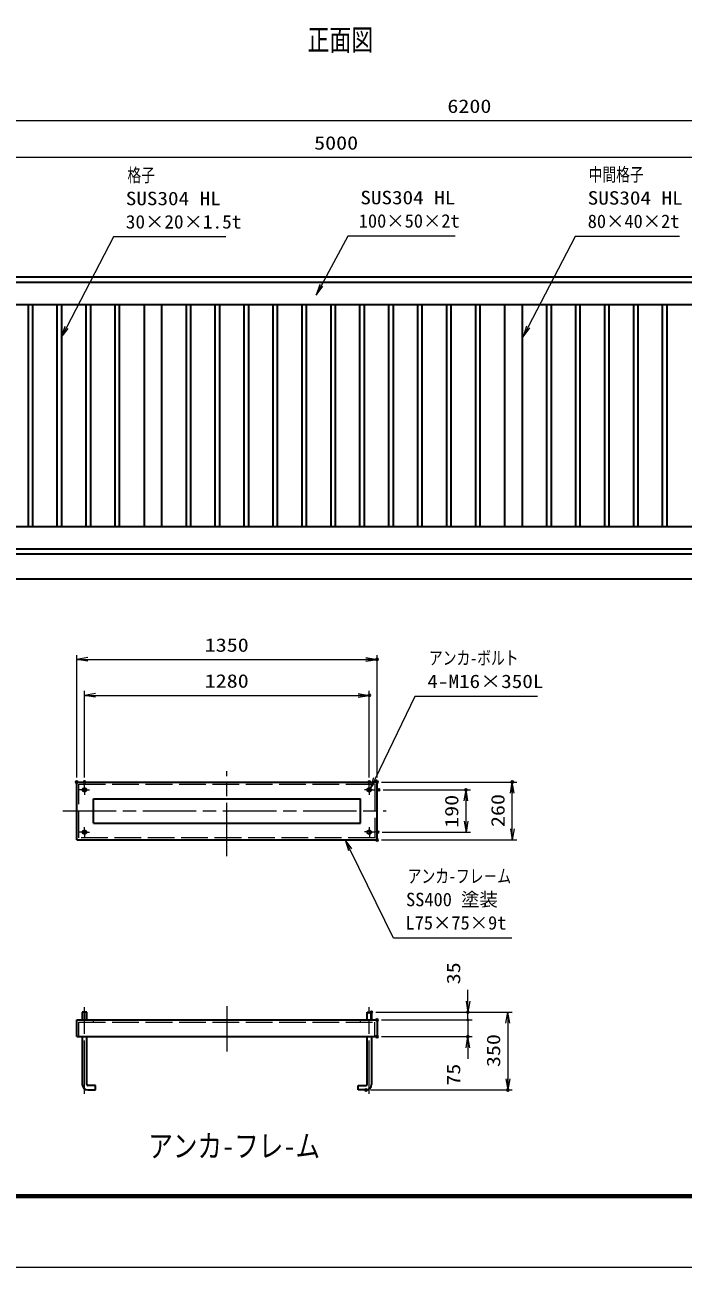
# Model space of a CAD drawing. Units: millimetres at full size, sheet at 1:20. Extents: x -5940 to 5940, y -4200 to 4200.
# Drawn here: x -2377 to 581, y -4200 to 1389 of the extents above; entities that cross this region are included whole.
import ezdxf
from ezdxf.enums import TextEntityAlignment as Align

# ---------------------------------------------------------------- set-up
doc = ezdxf.new("R2010")
doc.units = ezdxf.units.MM
doc.header["$LTSCALE"] = 20
doc.header["$PDMODE"] = 32
doc.header["$PDSIZE"] = 10
for name, pattern in [('DASHED', [7.5, 6, -1.5]), ('USER1', [18, 12, -1.5, 3, -1.5]), ('USER3', [9.525, 6.35, -3.175])]:
    doc.linetypes.add(name, pattern=pattern)
for name, color, linetype, lineweight in [('0-0_D-TTL', 7, 'Continuous', 18), ('0-1_軸線', 200, 'USER1', 15), ('0-2_寸法線', 4, 'Continuous', 18), ('0-3_0', 7, 'Continuous', 18), ('0-5_外形線', 7, 'Continuous', 35), ('0-6_隠れ線', 140, 'DASHED', 18), ('0-7_細線', 2, 'Continuous', 35), ('0-D_01', 4, 'USER3', 18)]:
    doc.layers.add(name, color=color, linetype=linetype, lineweight=lineweight)
for name, color, linetype in [('0-4_Defpoints', 7, 'Continuous'), ('0-E_AM_6', 7, 'Continuous'), ('0-F_文字', 254, 'Continuous')]:
    doc.layers.add(name, color=color, linetype=linetype)
doc.styles.add('ＭＳ ゴシック', font='')
doc.styles.get('ＭＳ ゴシック').set_extended_font_data('MS Gothic')

# ---------------------------------------------------------------- blocks, each defined once
blk = doc.blocks.new('_Open')
at = {"layer": '0-3_0'}
blk.add_line((-20, 3.333), (0, 0), dxfattribs=at)
blk.add_lwpolyline([(-20, -3.333), (0, 0), (-20, 0)], dxfattribs=at)
blk = doc.blocks.new('_DOTSMALL')
at = {"layer": '0-3_0'}
for points in [[(0, 0), (-2.5, 0), (-2.48, 0.313)], [(0, 0), (-2.48, -0.313), (-2.5, 0)], [(0, 0), (-2.48, 0.313), (-2.421, 0.622)], [(0, 0), (-2.421, -0.622), (-2.48, -0.313)], [(0, 0), (-2.421, 0.622), (-2.324, 0.92)], [(0, 0), (-2.324, -0.92), (-2.421, -0.622)], [(0, 0), (-2.324, 0.92), (-2.191, 1.204)], [(0, 0), (-2.191, -1.204), (-2.324, -0.92)], [(0, 0), (-2.191, 1.204), (-2.023, 1.469)], [(0, 0), (-2.023, -1.469), (-2.191, -1.204)], [(0, 0), (-2.023, 1.469), (-1.822, 1.711)], [(0, 0), (-1.822, -1.711), (-2.023, -1.469)], [(0, 0), (-1.822, 1.711), (-1.594, 1.926)], [(0, 0), (-1.594, -1.926), (-1.822, -1.711)], [(0, 0), (-1.594, 1.926), (-1.34, 2.111)], [(0, 0), (-1.34, -2.111), (-1.594, -1.926)], [(0, 0), (-1.34, 2.111), (-1.064, 2.262)], [(0, 0), (-1.064, -2.262), (-1.34, -2.111)], [(0, 0), (-1.064, 2.262), (-0.773, 2.378)], [(0, 0), (-0.773, -2.378), (-1.064, -2.262)], [(0, 0), (-0.773, 2.378), (-0.468, 2.456)], [(0, 0), (-0.468, -2.456), (-0.773, -2.378)], [(0, 0), (-0.468, 2.456), (-0.157, 2.495)], [(0, 0), (-0.157, -2.495), (-0.468, -2.456)], [(0, 0), (-0.157, 2.495), (0.157, 2.495)], [(0, 0), (0.157, -2.495), (-0.157, -2.495)], [(0, 0), (0.157, 2.495), (0.468, 2.456)], [(0, 0), (0.468, 2.456), (0.773, 2.378)], [(0, 0), (0.773, 2.378), (1.064, 2.262)], [(0, 0), (1.064, 2.262), (1.34, 2.111)], [(0, 0), (1.34, 2.111), (1.594, 1.926)], [(0, 0), (1.594, 1.926), (1.822, 1.711)], [(0, 0), (1.822, 1.711), (2.023, 1.469)], [(0, 0), (2.023, 1.469), (2.191, 1.204)], [(0, 0), (2.191, 1.204), (2.324, 0.92)], [(0, 0), (2.324, 0.92), (2.421, 0.622)], [(0, 0), (2.421, 0.622), (2.48, 0.313)], [(0, 0), (2.48, 0.313), (2.5, 0)], [(0, 0), (0.468, -2.456), (0.157, -2.495)], [(0, 0), (0.773, -2.378), (0.468, -2.456)], [(0, 0), (1.064, -2.262), (0.773, -2.378)], [(0, 0), (1.34, -2.111), (1.064, -2.262)], [(0, 0), (1.594, -1.926), (1.34, -2.111)], [(0, 0), (1.822, -1.711), (1.594, -1.926)], [(0, 0), (2.023, -1.469), (1.822, -1.711)], [(0, 0), (2.191, -1.204), (2.023, -1.469)], [(0, 0), (2.324, -0.92), (2.191, -1.204)], [(0, 0), (2.421, -0.622), (2.324, -0.92)], [(0, 0), (2.48, -0.313), (2.421, -0.622)], [(0, 0), (2.5, 0), (2.48, -0.313)]]:
    blk.add_solid(points, dxfattribs=at)
blk = doc.blocks.new('S13')
at = {"layer": '0-2_寸法線'}
for points in [[(6949996.8, 2971907.2), (6940644, 2971907.2), (6936419.8, 2963764.7), (6935959.3, 2962877)], [(6936271.9, 2963841.4), (6935959.3, 2962877), (6936567.8, 2963687.9)]]:
    blk.add_lwpolyline(points, dxfattribs=at)
at = {"layer": '0-2_寸法線', "color": 254, "style": 'ＭＳ ゴシック'}
for s, width, p in [('中間格子', 0.75, (6941836.8, 2976504)), ('SUS304 HL', 1.15, (6941760, 2974404))]:
    blk.add_text(s, height=1212, dxfattribs=dict(at, width=width)).set_placement(p, align=Align.BOTTOM_LEFT)
blk.add_text('80×40×2t', height=1212, dxfattribs=at).set_placement((6941760, 2972304), align=Align.BOTTOM_LEFT)
blk = doc.blocks.new('S17')
at = {"layer": '0-2_寸法線'}
for points in [[(6929843.6, 2971937.7), (6920212.4, 2971937.7), (6917821.3, 2967516.8), (6917345.5, 2966637.2)], [(6917674.7, 2967596.1), (6917345.5, 2966637.2), (6917967.8, 2967437.5)]]:
    blk.add_lwpolyline(points, dxfattribs=at)
at = {"layer": '0-2_寸法線', "color": 254, "style": 'ＭＳ ゴシック', "width": 1.15}
blk.add_text('SUS304 HL', height=1212, dxfattribs=at).set_placement((6921328.4, 2974434.5), align=Align.BOTTOM_LEFT)
at = {"layer": '0-2_寸法線', "color": 254, "style": 'ＭＳ ゴシック'}
blk.add_text('100×50×2t', height=1212, dxfattribs=at).set_placement((6921184.4, 2972334.5), align=Align.BOTTOM_LEFT)
blk = doc.blocks.new('S18')
at = {"layer": '0-2_寸法線'}
for points in [[(6909241.7, 2971858.6), (6899130.5, 2971858.6), (6894906.3, 2963716.1), (6894445.8, 2962828.4)], [(6894758.4, 2963792.8), (6894445.8, 2962828.4), (6895054.2, 2963639.3)]]:
    blk.add_lwpolyline(points, dxfattribs=at)
at = {"layer": '0-2_寸法線', "color": 254, "style": 'ＭＳ ゴシック'}
for s, width, p in [('格子', 0.75, (6900390.5, 2976455.4)), ('SUS304 HL', 1.15, (6900246.5, 2974355.4)), ('30×20×1.5t', 1.05, (6900246.5, 2972255.4))]:
    blk.add_text(s, height=1212, dxfattribs=dict(at, width=width)).set_placement(p, align=Align.BOTTOM_LEFT)
blk = doc.blocks.new('S25')
at = {"layer": '0-2_寸法線'}
for points in [[(6937246.6, 2930515.6), (6926233, 2930515.6), (6922645.8, 2923114.6), (6922209.6, 2922214.8)], [(6922495.8, 2923187.3), (6922209.6, 2922214.8), (6922795.8, 2923041.9)]]:
    blk.add_lwpolyline(points, dxfattribs=at)
at = {"layer": '0-2_寸法線', "color": 254, "style": 'ＭＳ ゴシック'}
for s, width, p in [('アンカ-ボルト', 0.75, (6927493, 2933012.5)), ('4-M16×350L', 1.15, (6927349, 2930912.5))]:
    blk.add_text(s, height=1212, dxfattribs=dict(at, width=width)).set_placement(p, align=Align.BOTTOM_LEFT)
blk = doc.blocks.new('S26')
at = {"layer": '0-2_寸法線'}
for points in [[(6934956, 2908787), (6924316.8, 2908787), (6920411.5, 2916728.1), (6919970.2, 2917625.4)], [(6920561, 2916801.6), (6919970.2, 2917625.4), (6920261.9, 2916654.5)]]:
    blk.add_lwpolyline(points, dxfattribs=at)
at = {"layer": '0-2_寸法線', "color": 254, "style": 'ＭＳ ゴシック', "width": 0.75}
blk.add_text('アンカ-フレ－ム', height=1212, dxfattribs=at).set_placement((6925576.8, 2913383.9), align=Align.BOTTOM_LEFT)
at = {"layer": '0-2_寸法線', "color": 254, "style": 'ＭＳ ゴシック'}
for s, p in [('SS400 塗装', (6925432.8, 2911283.9)), ('L75×75×9t', (6925384.8, 2909183.9))]:
    blk.add_text(s, height=1212, dxfattribs=at).set_placement(p, align=Align.BOTTOM_LEFT)

msp = doc.modelspace()

# ---------------------------------------------------------------- linework, layer by layer
at = {"layer": '0-0_D-TTL'}
for points in [[(-5940, -4200), (5940, -4200), (5940, 4200), (-5940, 4200)], [(-5558.14, 3889.71), (5558.14, 3889.71), (5558.14, -3888.86), (-5558.14, -3888.86)], [(-5554.61, 3886.18), (5554.61, 3886.18), (5554.61, -3885.32), (-5554.61, -3885.32)], [(-5551.07, 3882.64), (5551.07, 3882.64), (5551.07, -3881.79), (-5551.07, -3881.79)], [(-5547.54, 3879.11), (5547.54, 3879.11), (5547.54, -3878.25), (-5547.54, -3878.25)], [(-5544, 3875.57), (5544, 3875.57), (5544, -3874.71), (-5544, -3874.71)]]:
    msp.add_lwpolyline(points, close=True, dxfattribs=at)
at = {"layer": '0-1_軸線'}
for p, q in [((-1469.24, -2350.89), (-1469.24, -1968.13)), ((-2109.24, -2052.99), (-2131.21, -2052.99)), ((-2109.24, -2052.99), (-2109.24, -2031.02)), ((-2109.24, -2052.99), (-2087.26, -2052.99)), ((-2109.24, -2052.99), (-2109.24, -2074.97)), ((-829.24, -2052.99), (-851.21, -2052.99)), ((-829.24, -2052.99), (-829.24, -2031.02)), ((-829.24, -2052.99), (-807.26, -2052.99)), ((-829.24, -2052.99), (-829.24, -2074.97)), ((-2206.81, -2147.99), (-753.1, -2147.99)), ((-2109.24, -2242.99), (-2109.24, -2221.02)), ((-828.68, -2242.44), (-828.68, -2220.46)), ((-2109.24, -2242.99), (-2131.21, -2242.99)), ((-2109.24, -2242.99), (-2087.26, -2242.99)), ((-2109.24, -2242.99), (-2109.24, -2264.97)), ((-828.68, -2242.44), (-850.66, -2242.44)), ((-828.68, -2242.44), (-806.71, -2242.44)), ((-828.68, -2242.44), (-828.68, -2264.41)), ((-2109.24, -3419.78), (-2109.24, -3030.37)), ((-2109.24, -3087.94), (-2109.24, -3058.25)), ((-1469.24, -3025.57), (-1469.24, -3230.16)), ((-829.24, -3419.78), (-829.24, -3030.37))]:
    msp.add_line(p, q, dxfattribs=at)
at = {"layer": '0-2_寸法線'}
for p, q in [((-3481.16, 957.89), (2718.84, 957.89)), ((-3481.16, 792.57), (1518.84, 792.57)), ((-2144.24, -1997.99), (-2144.24, -1446.26)), ((-794.24, -1997.99), (-794.24, -1446.26)), ((-2144.24, -1466.26), (-794.24, -1466.26)), ((-2109.24, -1997.99), (-2109.24, -1607.88)), ((-829.24, -1997.99), (-829.24, -1607.88)), ((-2109.24, -1627.88), (-829.24, -1627.88)), ((-774.24, -2017.99), (-166.8, -2017.99)), ((-766.8, -2052.99), (-374.59, -2052.99)), ((-394.59, -2242.99), (-394.59, -2052.99)), ((-186.8, -2277.99), (-186.8, -2017.99)), ((-774.24, -2277.99), (-166.8, -2277.99)), ((-771.61, -2242.99), (-374.59, -2242.99)), ((-386.26, -3002.94), (-386.26, -2952.94)), ((-799.24, -3052.94), (-366.26, -3052.94)), ((-799.24, -3052.94), (-186.65, -3052.94)), ((-386.26, -3087.94), (-386.26, -3052.94)), ((-206.65, -3052.94), (-206.65, -3402.94)), ((-774.24, -3087.94), (-366.26, -3087.94)), ((-774.24, -3087.94), (-366.26, -3087.94)), ((-386.26, -3087.94), (-386.26, -3162.94)), ((-774.24, -3162.94), (-366.26, -3162.94)), ((-386.26, -3212.94), (-386.26, -3262.94)), ((-824.24, -3402.94), (-186.65, -3402.94))]:
    msp.add_line(p, q, dxfattribs=at)
at = {"layer": '0-4_Defpoints'}
for p in [(-794.24, -1466.26), (-829.24, -1627.88), (-2144.24, -2017.99), (-2109.24, -2017.99), (-829.24, -2017.99), (-794.24, -2017.99), (-794.24, -2017.99), (-786.8, -2052.99), (-394.59, -2052.99), (-186.8, -2017.99), (-794.24, -2277.99), (-791.61, -2242.99), (-819.24, -3052.94), (-386.26, -3052.94), (-794.24, -3087.94), (-794.24, -3162.94), (-386.26, -3162.94), (-844.24, -3402.94), (-206.65, -3402.94)]:
    msp.add_point(p, dxfattribs=at)
at = {"layer": '0-5_外形線'}
for p, q in [((1518.84, 253.2), (-3481.16, 253.2)), ((-3481.16, 230.7), (1518.84, 230.7)), ((-3381.16, 130.7), (1518.84, 130.7)), ((-2361.16, -869.3), (-2361.16, 130.7)), ((-2341.16, -869.3), (-2341.16, 130.7)), ((-2231.16, -869.3), (-2231.16, 130.7)), ((-2211.16, -869.3), (-2211.16, 130.7)), ((-2101.16, -869.3), (-2101.16, 130.7)), ((-2081.16, -869.3), (-2081.16, 130.7)), ((-1971.16, -869.3), (-1971.16, 130.7)), ((-1951.16, -869.3), (-1951.16, 130.7)), ((-1841.16, 130.7), (-1841.16, -869.3)), ((-1761.16, -869.3), (-1761.16, 130.7)), ((-1651.16, -869.3), (-1651.16, 130.7)), ((-1631.16, -869.3), (-1631.16, 130.7)), ((-1521.16, -869.3), (-1521.16, 130.7)), ((-1501.16, -869.3), (-1501.16, 130.7)), ((-1391.16, -869.3), (-1391.16, 130.7)), ((-1371.16, -869.3), (-1371.16, 130.7)), ((-1261.16, -869.3), (-1261.16, 130.7)), ((-1241.16, -869.3), (-1241.16, 130.7)), ((-1131.16, -869.3), (-1131.16, 130.7)), ((-1111.16, -869.3), (-1111.16, 130.7)), ((-1001.16, -869.3), (-1001.16, 130.7)), ((-981.16, -869.3), (-981.16, 130.7)), ((-871.16, -869.3), (-871.16, 130.7)), ((-851.16, -869.3), (-851.16, 130.7)), ((-741.16, -869.3), (-741.16, 130.7)), ((-721.16, -869.3), (-721.16, 130.7)), ((-611.16, -869.3), (-611.16, 130.7)), ((-591.16, -869.3), (-591.16, 130.7)), ((-481.16, -869.3), (-481.16, 130.7)), ((-461.16, -869.3), (-461.16, 130.7)), ((-351.16, -869.3), (-351.16, 130.7)), ((-331.16, -869.3), (-331.16, 130.7)), ((-221.16, 130.7), (-221.16, -869.3)), ((-141.16, -869.3), (-141.16, 130.7)), ((-31.16, -869.3), (-31.16, 130.7)), ((-11.16, -869.3), (-11.16, 130.7)), ((98.84, -869.3), (98.84, 130.7)), ((118.84, -869.3), (118.84, 130.7)), ((228.84, -869.3), (228.84, 130.7)), ((248.84, -869.3), (248.84, 130.7)), ((358.84, -869.3), (358.84, 130.7)), ((378.84, -869.3), (378.84, 130.7)), ((488.84, -869.3), (488.84, 130.7)), ((508.84, -869.3), (508.84, 130.7)), ((1518.84, -869.3), (-3381.16, -869.3)), ((-3481.16, -969.3), (1518.84, -969.3)), ((-3381.16, -991.8), (1518.84, -991.8)), ((-3889.59, -1104.3), (2918.84, -1104.3)), ((-2144.24, -2277.99), (-2144.24, -2017.99)), ((-2144.24, -2017.99), (-794.24, -2017.99)), ((-794.24, -2277.99), (-794.24, -2017.99)), ((-2069.24, -2092.99), (-869.24, -2092.99)), ((-2069.24, -2202.99), (-2069.24, -2092.99)), ((-869.24, -2202.99), (-869.24, -2092.99)), ((-2069.24, -2202.99), (-869.24, -2202.99)), ((-2144.24, -2277.99), (-794.24, -2277.99)), ((-2099.24, -3052.94), (-2119.24, -3052.94)), ((-2119.24, -3052.94), (-2119.24, -3087.94)), ((-2099.24, -3087.94), (-2099.24, -3052.94)), ((-839.24, -3052.94), (-819.24, -3052.94)), ((-839.24, -3087.94), (-839.24, -3052.94)), ((-819.24, -3052.94), (-819.24, -3087.94)), ((-2144.24, -3087.94), (-794.24, -3087.94)), ((-2144.24, -3162.94), (-2144.24, -3087.94)), ((-794.24, -3087.94), (-794.24, -3162.94)), ((-2144.24, -3162.94), (-794.24, -3162.94)), ((-2119.24, -3162.94), (-2119.24, -3377.94)), ((-2099.24, -3377.94), (-2099.24, -3162.94)), ((-839.24, -3377.94), (-839.24, -3162.94)), ((-819.24, -3162.94), (-819.24, -3377.94)), ((-2059.24, -3382.94), (-2094.24, -3382.94)), ((-2094.24, -3402.94), (-2059.24, -3402.94)), ((-2059.24, -3402.94), (-2059.24, -3382.94)), ((-879.24, -3402.94), (-879.24, -3382.94)), ((-879.24, -3382.94), (-844.24, -3382.94)), ((-844.24, -3402.94), (-879.24, -3402.94))]:
    msp.add_line(p, q, dxfattribs=at)
for centre in [(-2109.24, -2052.99), (-829.24, -2052.99), (-2109.24, -2242.99), (-829.24, -2242.99)]:
    msp.add_circle(centre, 8.5, dxfattribs=at)
for centre, radius, start, end in [((-2094.24, -3377.94), 25, 180, 270), ((-2094.24, -3377.94), 5, 180, 270), ((-844.24, -3377.94), 5, 270, 0), ((-844.24, -3377.94), 25, 270, 0)]:
    msp.add_arc(centre, radius, start, end, dxfattribs=at)
at = {"layer": '0-6_隠れ線'}
msp.add_line((-804.24, -3162.94), (-804.24, -3097.94), dxfattribs=at)
msp.add_lwpolyline([(-804.24, -2267.99), (-2134.24, -2267.99), (-2134.24, -2027.99), (-804.24, -2027.99)], close=True, dxfattribs=at)
msp.add_lwpolyline([(-2134.24, -3162.94), (-2134.24, -3097.94), (-804.24, -3097.94)], dxfattribs=at)
at = {"layer": '0-7_細線'}
for p, q in [((-2118.24, -3087.94), (-2118.24, -3052.94)), ((-2100.24, -3087.94), (-2100.24, -3052.94)), ((-838.24, -3087.94), (-838.24, -3052.94)), ((-820.24, -3087.94), (-820.24, -3052.94))]:
    msp.add_line(p, q, dxfattribs=at)
at = {"layer": '0-D_01'}
for p, q in [((-2069.24, -3097.94), (-2069.24, -3087.94)), ((-869.24, -3097.94), (-869.24, -3087.94))]:
    msp.add_line(p, q, dxfattribs=at)
at = {"layer": '0-D_01', "linetype": 'Continuous'}
msp.add_line((-839.24, -3087.94), (-819.24, -3087.94), dxfattribs=at)

# ---------------------------------------------------------------- block references
at = {"layer": '0-2_寸法線'}
for name, p, xscale, yscale in [('S18', (-346935.79, -148158.7), 0.05, 0.05), ('S13', (-346935.79, -148158.7), 0.05, 0.05), ('S17', (-346935.79, -148158.7), 0.05, 0.05), ('S25', (-346935.79, -148158.7), 0.05, 0.05), ('_Open', (-794.24, -1466.26), 2.5, 2.5), ('_Open', (-829.24, -1627.88), 2.5, 2.5), ('S26', (-346935.79, -148158.7), 0.05, 0.05)]:
    msp.add_blockref(name, p, dxfattribs=dict(at, xscale=xscale, yscale=yscale))
at = {"layer": '0-2_寸法線', "xscale": 2.5, "yscale": 2.5}
for name, p, rotation in [('_Open', (-2144.24, -1466.26), 180), ('_Open', (-2109.24, -1627.88), 180), ('_Open', (-394.59, -2052.99), 90), ('_Open', (-186.8, -2017.99), 90), ('_Open', (-394.59, -2242.99), 270), ('_Open', (-186.8, -2277.99), 270), ('_Open', (-386.26, -3052.94), 270), ('_Open', (-206.65, -3052.94), 90), ('_DOTSMALL', (-386.26, -3087.94), 270), ('_DOTSMALL', (-386.26, -3087.94), 90), ('_Open', (-386.26, -3162.94), 90), ('_Open', (-206.65, -3402.94), 270)]:
    msp.add_blockref(name, p, dxfattribs=dict(at, rotation=rotation))

# ---------------------------------------------------------------- texts
at = {"layer": '0-2_寸法線', "color": 254, "style": 'ＭＳ ゴシック', "width": 1.2}
for s, p in [('6200', (-478.36, 974.24)), ('5000', (-1077.16, 808.91)), ('1350', (-1568.84, -1449.92)), ('1280', (-1568.84, -1611.54))]:
    msp.add_text(s, height=60.56, dxfattribs=at).set_placement(p, align=Align.BOTTOM_LEFT)
for s, p in [('190', (-410.93, -2223.59)), ('260', (-203.14, -2219.99)), ('35', (-402.6, -2927.62)), ('350', (-222.99, -3299.94)), ('75', (-402.6, -3383.75))]:
    msp.add_text(s, height=60.56, rotation=90, dxfattribs=at).set_placement(p, align=Align.BOTTOM_LEFT)
at = {"layer": '0-E_AM_6', "style": 'ＭＳ ゴシック', "width": 0.8}
msp.add_text('アンカ-フレ-ム', height=101, dxfattribs=at).set_placement((-1821.83, -3735.91), align=Align.BOTTOM_LEFT)
at = {"layer": '0-F_文字', "style": 'ＭＳ ゴシック', "width": 0.75}
msp.add_text('正面図', height=96.19, dxfattribs=at).set_placement((-1106.78, 1244.11), align=Align.BOTTOM_LEFT)

doc.saveas('drawing.dxf')
